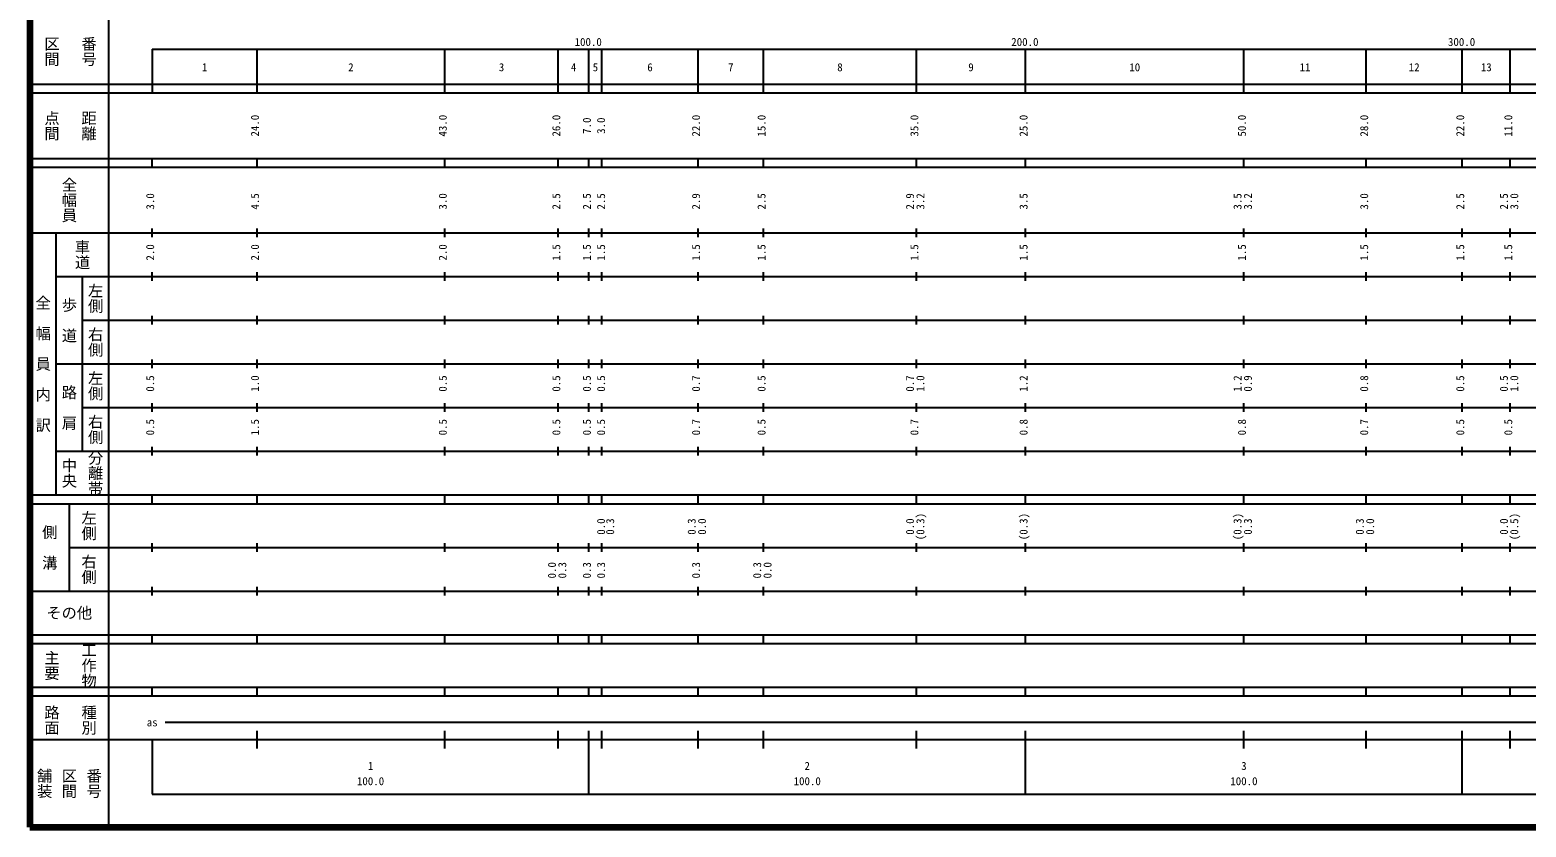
# Model space of a CAD drawing. Units: millimetres on the paper, enlarged 1000 times. Extents: x 40000 to 680000, y 20000 to 380000.
# Drawn here: x 40000 to 382615, y 20000 to 202409 of the extents above; entities that cross this region are included whole.
import ezdxf
from ezdxf.enums import TextEntityAlignment as Align

# ---------------------------------------------------------------- set-up
doc = ezdxf.new("R2010")
doc.units = ezdxf.units.MM
doc.header["$LTSCALE"] = 1000
doc.layers.add('M-TTL', color=2, linetype='Continuous', lineweight=140)
doc.layers.add('M-TTL-BAND', color=7, linetype='Continuous', lineweight=25)
doc.styles.add('@ＭＳ ゴシック', font='')
doc.styles.add('ＭＳ ゴシック', font='')
doc.styles.get('@ＭＳ ゴシック').set_extended_font_data('@MS Gothic')
doc.styles.get('ＭＳ ゴシック').set_extended_font_data('MS Gothic')

msp = doc.modelspace()

# ---------------------------------------------------------------- linework, layer by layer
at = {"layer": 'M-TTL'}
for p, q in [((40000, 380000), (40000, 20000)), ((40000, 20000), (680000, 20000))]:
    msp.add_line(p, q, dxfattribs=at)
at = {"layer": 'M-TTL-BAND'}
for p, q in [((58000, 370000), (58000, 20000)), ((68000, 198000), (579000, 198000)), ((68000, 198000), (68000, 188000)), ((92000, 188000), (92000, 198000)), ((135000, 188000), (135000, 198000)), ((161000, 188000), (161000, 198000)), ((168000, 188000), (168000, 198000)), ((171000, 188000), (171000, 198000)), ((193000, 188000), (193000, 198000)), ((208000, 188000), (208000, 198000)), ((243000, 188000), (243000, 198000)), ((268000, 188000), (268000, 198000)), ((318000, 188000), (318000, 198000)), ((346000, 188000), (346000, 198000)), ((368000, 188000), (368000, 198000)), ((379000, 188000), (379000, 198000)), ((40000, 190000), (579000, 190000)), ((40000, 188000), (579000, 188000)), ((40000, 173000), (579000, 173000)), ((68000, 171000), (68000, 173000)), ((92000, 171000), (92000, 173000)), ((135000, 171000), (135000, 173000)), ((161000, 171000), (161000, 173000)), ((168000, 171000), (168000, 173000)), ((171000, 171000), (171000, 173000)), ((193000, 171000), (193000, 173000)), ((208000, 171000), (208000, 173000)), ((243000, 171000), (243000, 173000)), ((268000, 171000), (268000, 173000)), ((318000, 171000), (318000, 173000)), ((346000, 171000), (346000, 173000)), ((368000, 171000), (368000, 173000)), ((379000, 171000), (379000, 173000)), ((40000, 171000), (579000, 171000)), ((40000, 156000), (579000, 156000)), ((46000, 96000), (46000, 156000)), ((68000, 155000), (68000, 157000)), ((92000, 155000), (92000, 157000)), ((135000, 155000), (135000, 157000)), ((161000, 155000), (161000, 157000)), ((168000, 155000), (168000, 157000)), ((171000, 155000), (171000, 157000)), ((193000, 155000), (193000, 157000)), ((208000, 155000), (208000, 157000)), ((243000, 155000), (243000, 157000)), ((268000, 155000), (268000, 157000)), ((318000, 155000), (318000, 157000)), ((346000, 155000), (346000, 157000)), ((368000, 155000), (368000, 157000)), ((379000, 155000), (379000, 157000)), ((46000, 146000), (579000, 146000)), ((52000, 146000), (52000, 106000)), ((68000, 145000), (68000, 147000)), ((92000, 145000), (92000, 147000)), ((135000, 145000), (135000, 147000)), ((161000, 145000), (161000, 147000)), ((168000, 145000), (168000, 147000)), ((171000, 145000), (171000, 147000)), ((193000, 145000), (193000, 147000)), ((208000, 145000), (208000, 147000)), ((243000, 145000), (243000, 147000)), ((268000, 145000), (268000, 147000)), ((318000, 145000), (318000, 147000)), ((346000, 145000), (346000, 147000)), ((368000, 145000), (368000, 147000)), ((379000, 145000), (379000, 147000)), ((52000, 136000), (579000, 136000)), ((68000, 135000), (68000, 137000)), ((92000, 135000), (92000, 137000)), ((135000, 135000), (135000, 137000)), ((161000, 135000), (161000, 137000)), ((168000, 135000), (168000, 137000)), ((171000, 135000), (171000, 137000)), ((193000, 135000), (193000, 137000)), ((208000, 135000), (208000, 137000)), ((243000, 135000), (243000, 137000)), ((268000, 135000), (268000, 137000)), ((318000, 135000), (318000, 137000)), ((346000, 135000), (346000, 137000)), ((368000, 135000), (368000, 137000)), ((379000, 135000), (379000, 137000)), ((68000, 125000), (68000, 127000)), ((92000, 125000), (92000, 127000)), ((135000, 125000), (135000, 127000)), ((161000, 125000), (161000, 127000)), ((168000, 125000), (168000, 127000)), ((171000, 125000), (171000, 127000)), ((193000, 125000), (193000, 127000)), ((208000, 125000), (208000, 127000)), ((243000, 125000), (243000, 127000)), ((268000, 125000), (268000, 127000)), ((318000, 125000), (318000, 127000)), ((346000, 125000), (346000, 127000)), ((368000, 125000), (368000, 127000)), ((379000, 125000), (379000, 127000)), ((46000, 126000), (579000, 126000)), ((68000, 115000), (68000, 117000)), ((92000, 115000), (92000, 117000)), ((135000, 115000), (135000, 117000)), ((161000, 115000), (161000, 117000)), ((168000, 115000), (168000, 117000)), ((171000, 115000), (171000, 117000)), ((193000, 115000), (193000, 117000)), ((208000, 115000), (208000, 117000)), ((243000, 115000), (243000, 117000)), ((268000, 115000), (268000, 117000)), ((318000, 115000), (318000, 117000)), ((346000, 115000), (346000, 117000)), ((368000, 115000), (368000, 117000)), ((379000, 115000), (379000, 117000)), ((52000, 116000), (579000, 116000)), ((68000, 105000), (68000, 107000)), ((92000, 105000), (92000, 107000)), ((135000, 105000), (135000, 107000)), ((161000, 105000), (161000, 107000)), ((168000, 105000), (168000, 107000)), ((171000, 105000), (171000, 107000)), ((193000, 105000), (193000, 107000)), ((208000, 105000), (208000, 107000)), ((243000, 105000), (243000, 107000)), ((268000, 105000), (268000, 107000)), ((318000, 105000), (318000, 107000)), ((346000, 105000), (346000, 107000)), ((368000, 105000), (368000, 107000)), ((379000, 105000), (379000, 107000)), ((46000, 106000), (579000, 106000)), ((40000, 96000), (579000, 96000)), ((68000, 94000), (68000, 96000)), ((92000, 94000), (92000, 96000)), ((135000, 94000), (135000, 96000)), ((161000, 94000), (161000, 96000)), ((168000, 94000), (168000, 96000)), ((171000, 94000), (171000, 96000)), ((193000, 94000), (193000, 96000)), ((208000, 94000), (208000, 96000)), ((243000, 94000), (243000, 96000)), ((268000, 94000), (268000, 96000)), ((318000, 94000), (318000, 96000)), ((346000, 94000), (346000, 96000)), ((368000, 94000), (368000, 96000)), ((379000, 94000), (379000, 96000)), ((40000, 94000), (579000, 94000)), ((49000, 94000), (49000, 74000)), ((49000, 84000), (579000, 84000)), ((68000, 83000), (68000, 85000)), ((92000, 83000), (92000, 85000)), ((135000, 83000), (135000, 85000)), ((161000, 83000), (161000, 85000)), ((168000, 83000), (168000, 85000)), ((171000, 83000), (171000, 85000)), ((193000, 83000), (193000, 85000)), ((208000, 83000), (208000, 85000)), ((243000, 83000), (243000, 85000)), ((268000, 83000), (268000, 85000)), ((318000, 83000), (318000, 85000)), ((346000, 83000), (346000, 85000)), ((368000, 83000), (368000, 85000)), ((379000, 83000), (379000, 85000)), ((40000, 74000), (579000, 74000)), ((68000, 73000), (68000, 75000)), ((92000, 73000), (92000, 75000)), ((135000, 73000), (135000, 75000)), ((161000, 73000), (161000, 75000)), ((168000, 73000), (168000, 75000)), ((171000, 73000), (171000, 75000)), ((193000, 73000), (193000, 75000)), ((208000, 73000), (208000, 75000)), ((243000, 73000), (243000, 75000)), ((268000, 73000), (268000, 75000)), ((318000, 73000), (318000, 75000)), ((346000, 73000), (346000, 75000)), ((368000, 73000), (368000, 75000)), ((379000, 73000), (379000, 75000)), ((40000, 64000), (579000, 64000)), ((40000, 62000), (579000, 62000)), ((68000, 62000), (68000, 64000)), ((92000, 62000), (92000, 64000)), ((135000, 62000), (135000, 64000)), ((161000, 62000), (161000, 64000)), ((168000, 62000), (168000, 64000)), ((171000, 62000), (171000, 64000)), ((193000, 62000), (193000, 64000)), ((208000, 62000), (208000, 64000)), ((243000, 62000), (243000, 64000)), ((268000, 62000), (268000, 64000)), ((318000, 62000), (318000, 64000)), ((346000, 62000), (346000, 64000)), ((368000, 62000), (368000, 64000)), ((379000, 62000), (379000, 64000)), ((40000, 52000), (579000, 52000)), ((68000, 50000), (68000, 52000)), ((92000, 50000), (92000, 52000)), ((135000, 50000), (135000, 52000)), ((161000, 50000), (161000, 52000)), ((168000, 50000), (168000, 52000)), ((171000, 50000), (171000, 52000)), ((193000, 50000), (193000, 52000)), ((208000, 50000), (208000, 52000)), ((243000, 50000), (243000, 52000)), ((268000, 50000), (268000, 52000)), ((318000, 50000), (318000, 52000)), ((346000, 50000), (346000, 52000)), ((368000, 50000), (368000, 52000)), ((379000, 50000), (379000, 52000)), ((40000, 50000), (579000, 50000)), ((71000, 44000), (462000, 44000)), ((92000, 38000), (92000, 42000)), ((135000, 38000), (135000, 42000)), ((161000, 38000), (161000, 42000)), ((168000, 27500), (168000, 42000)), ((171000, 38000), (171000, 42000)), ((193000, 38000), (193000, 42000)), ((208000, 38000), (208000, 42000)), ((243000, 38000), (243000, 42000)), ((268000, 27500), (268000, 42000)), ((318000, 38000), (318000, 42000)), ((346000, 38000), (346000, 42000)), ((368000, 27500), (368000, 42000)), ((379000, 38000), (379000, 42000)), ((40000, 40000), (579000, 40000)), ((68000, 40000), (68000, 27500)), ((68000, 27500), (579000, 27500))]:
    msp.add_line(p, q, dxfattribs=at)

# ---------------------------------------------------------------- texts
at = {"layer": 'M-TTL-BAND', "style": '@ＭＳ ゴシック'}
for s, p in [('区間', (45000, 197500)), ('番号', (53500, 197500)), ('点間', (45000, 180500)), ('距離', (53500, 180500)), ('全幅員', (49000, 163500)), ('車道', (52000, 151000)), ('左側', (55000, 141000)), ('全\u3000幅\u3000員\u3000内\u3000訳', (43000, 126000)), ('歩\u3000道', (49000, 136000)), ('右側', (55000, 131000)), ('左側', (55000, 121000)), ('路\u3000肩', (49000, 116000)), ('右側', (55000, 111000)), ('中央', (49000, 101000)), ('分離帯', (55000, 101000)), ('側\u3000溝', (44500, 84000)), ('左側', (53500, 89000)), ('右側', (53500, 79000)), ('工作物', (53500, 57000)), ('主要', (45000, 57000)), ('路面', (45000, 44500)), ('種別', (53500, 44500)), ('舗装', (43333, 30000)), ('区間', (49000, 30000)), ('番号', (54667, 30000))]:
    msp.add_text(s, height=2566, rotation=270, dxfattribs=at).set_placement(p, align=Align.MIDDLE_CENTER)
at = {"layer": 'M-TTL-BAND', "style": 'ＭＳ ゴシック'}
for s, p in [('100.0', (167844, 198195)), ('200.0', (267844, 198195)), ('300.0', (367844, 198195)), ('1', (80000, 192405)), ('2', (113500, 192405)), ('3', (148000, 192405)), ('4', (164500, 192405)), ('5', (169500, 192405)), ('6', (182000, 192405)), ('7', (200500, 192405)), ('8', (225500, 192405)), ('9', (255500, 192405)), ('10', (293000, 192405)), ('11', (332000, 192405)), ('12', (357000, 192405)), ('13', (373500, 192405)), ('as', (68000, 42500)), ('1', (118000, 32523)), ('2', (218000, 32523)), ('3', (318000, 32523)), ('100.0', (118000, 29033)), ('100.0', (218000, 29033)), ('100.0', (318000, 29033))]:
    msp.add_text(s, height=1833, dxfattribs=at).set_placement(p, align=Align.BOTTOM_CENTER)
for s, p in [('24.0', (93000, 180500)), ('43.0', (136000, 180500)), ('26.0', (162000, 180500)), ('7.0', (169000, 180500)), ('3.0', (172250, 180500)), ('22.0', (194000, 180500)), ('15.0', (209000, 180500)), ('35.0', (244000, 180500)), ('25.0', (269000, 180500)), ('50.0', (319000, 180500)), ('28.0', (347000, 180500)), ('22.0', (369000, 180500)), ('11.0', (380000, 180500)), ('3.0', (69000, 163174)), ('4.5', (93000, 163174)), ('3.0', (136000, 163174)), ('2.5', (162000, 163174)), ('2.5', (169000, 163174)), ('2.5', (172250, 163174)), ('2.9', (194000, 163174)), ('2.5', (209000, 163174)), ('2.9', (243000, 163174)), ('3.2', (245370, 163174)), ('3.5', (269000, 163174)), ('3.5', (318000, 163174)), ('3.2', (320370, 163174)), ('3.0', (347000, 163174)), ('2.5', (369000, 163174)), ('2.5', (379000, 163174)), ('3.0', (381370, 163174)), ('2.0', (69000, 151500)), ('2.0', (93000, 151500)), ('2.0', (136000, 151500)), ('1.5', (162000, 151500)), ('1.5', (169000, 151500)), ('1.5', (172250, 151500)), ('1.5', (194000, 151500)), ('1.5', (209000, 151500)), ('1.5', (244000, 151500)), ('1.5', (269000, 151500)), ('1.5', (319000, 151500)), ('1.5', (347000, 151500)), ('1.5', (369000, 151500)), ('1.5', (380000, 151500)), ('0.5', (69000, 121500)), ('1.0', (93000, 121500)), ('0.5', (136000, 121500)), ('0.5', (162000, 121500)), ('0.5', (169000, 121500)), ('0.5', (172250, 121500)), ('0.7', (194000, 121500)), ('0.5', (209000, 121500)), ('0.7', (243000, 121500)), ('1.0', (245370, 121500)), ('1.2', (269000, 121500)), ('1.2', (318000, 121500)), ('0.9', (320370, 121500)), ('0.8', (347000, 121500)), ('0.5', (369000, 121500)), ('0.5', (379000, 121500)), ('1.0', (381370, 121500)), ('0.5', (69000, 111500)), ('1.5', (93000, 111500)), ('0.5', (136000, 111500)), ('0.5', (162000, 111500)), ('0.5', (169000, 111500)), ('0.5', (172250, 111500)), ('0.7', (194000, 111500)), ('0.5', (209000, 111500)), ('0.7', (244000, 111500)), ('0.8', (269000, 111500)), ('0.8', (319000, 111500)), ('0.7', (347000, 111500)), ('0.5', (369000, 111500)), ('0.5', (380000, 111500)), ('0.0', (172250, 88764)), ('0.3', (174336, 88764)), ('0.3', (193000, 88764)), ('0.0', (195370, 88764)), ('0.0', (243000, 88764)), ('(0.3)', (245370, 88764)), ('(0.3)', (269000, 88764)), ('(0.3)', (318000, 88764)), ('0.3', (320370, 88764)), ('0.3', (346000, 88764)), ('0.0', (348370, 88764)), ('0.0', (379000, 88764)), ('(0.5)', (381370, 88764)), ('0.0', (161000, 78764)), ('0.3', (163370, 78764)), ('0.3', (169000, 78764)), ('0.3', (172250, 78764)), ('0.3', (194000, 78764)), ('0.3', (208000, 78764)), ('0.0', (210370, 78764))]:
    msp.add_text(s, height=1833, rotation=90, dxfattribs=at).set_placement(p, align=Align.BOTTOM_CENTER)
msp.add_text('その他', height=2566, dxfattribs=at).set_placement((49000, 69000), align=Align.MIDDLE_CENTER)

doc.saveas('drawing.dxf')
